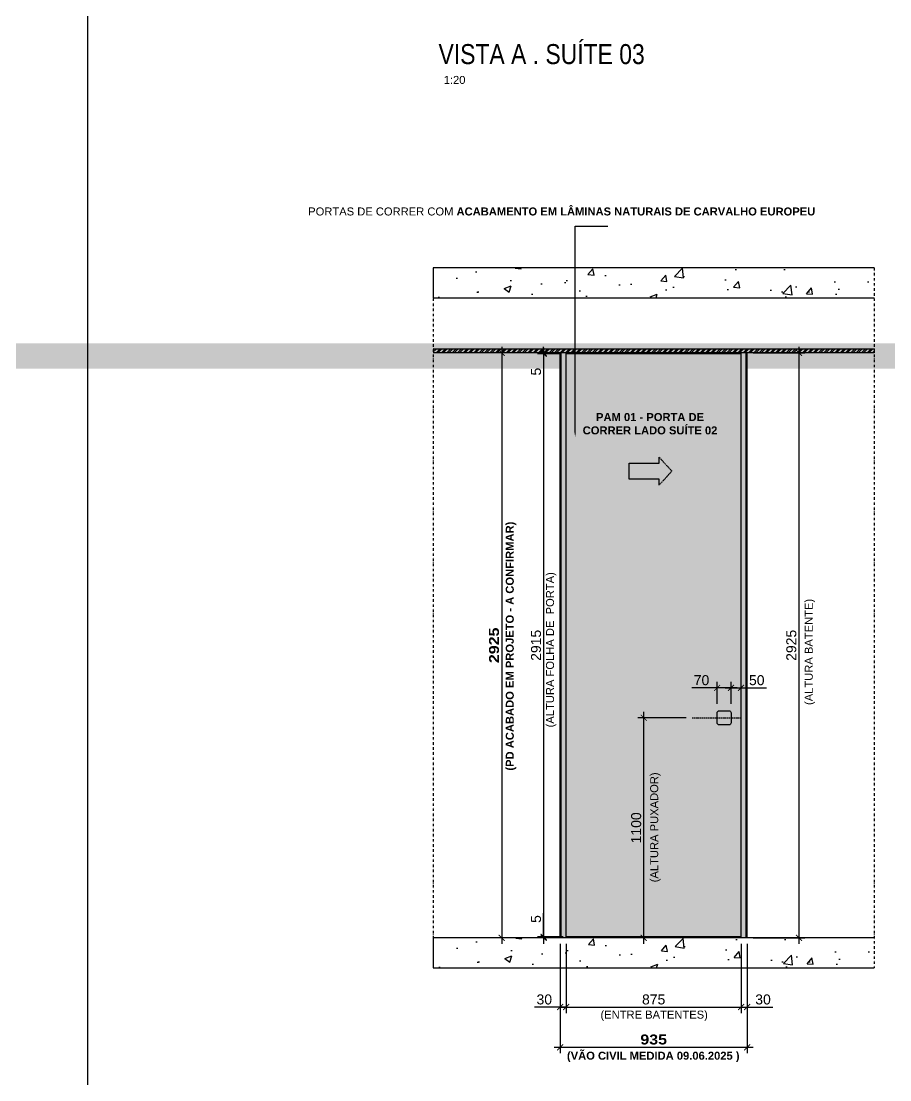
# Model space of a CAD drawing. Header units: millimetres. Extents: x -63251 to 507826, y 5339 to 217512.
# Drawn here: x 141459 to 145803, y 79472 to 84765 of the extents above; entities that cross this region are included whole.
import ezdxf
from ezdxf import colors
from ezdxf.entities.mleader import LeaderData, LeaderLine
from ezdxf.math import Vec2, Vec3

# ---------------------------------------------------------------- set-up
doc = ezdxf.new("R2010")
doc.units = ezdxf.units.MM
doc.header["$PDMODE"] = 3
doc.linetypes.add('TRAÇO 1-1', pattern=[9.525, 6.35, -3.175])
doc.linetypes.add('TRAÇO E PONTO 1-1', pattern=[25.4, 12.7, -6.35, 0, -6.35])
for name, color, linetype in [('COTAS', 9, 'Continuous'), ('GESSO', 1, 'Continuous'), ('HACHURA', 21, 'Continuous'), ('MARCENARIA . M', 4, 'Continuous'), ('PAREDE', 94, 'Continuous'), ('PROJEÇÃO', 8, 'Continuous'), ('TEXTO', 105, 'Continuous'), ('TEXTO TRAÇO PONTO', 105, 'TRAÇO E PONTO 1-1')]:
    doc.layers.add(name, color=color, linetype=linetype)
doc.styles.add('1-1', font='arial.ttf', dxfattribs={"height": 0.2})
doc.styles.add('MEDIDA OFICIAL', font='ariblk.ttf')
doc.styles.add('PADRÃO', font='arial.ttf')
doc.styles.add('PADRÃO NEGRITO', font='arialbd.ttf')
doc.styles.add('TITULO', font='swissck.ttf')
doc.dimstyles.new('1-20', dxfattribs={"dimscale": 20, "dimtxt": 2.5, "dimasz": 1.5, "dimexe": 1.5, "dimexo": 1.5, "dimtad": 1, "dimtxsty": 'PADRÃO', "dimblk": 'ARCHTICK', "dimcen": 2.5, "dimdle": 1.5, "dimclrd": 9, "dimclre": 9, "dimclrt": 6, "dimadec": 0, "dimazin": 0, "dimtfac": 1, "dimtmove": 0, "dimatfit": 3, "dimfxl": 1.25, "dimlwd": -1, "dimlwe": -1, "dimarcsym": 0})
doc.dimstyles.new('Med. Ofic.1-20', dxfattribs={"dimscale": 20, "dimtxt": 2.5, "dimasz": 1.5, "dimexe": 1.5, "dimexo": 1.5, "dimtad": 1, "dimtxsty": 'MEDIDA OFICIAL', "dimblk": 'ARCHTICK', "dimcen": 2.5, "dimdle": 1.5, "dimclrd": 9, "dimclre": 9, "dimclrt": 10, "dimadec": 0, "dimazin": 0, "dimtfac": 1, "dimtmove": 0, "dimatfit": 3, "dimfxl": 1.25, "dimlwd": -1, "dimlwe": -1, "dimarcsym": 0})

# ---------------------------------------------------------------- blocks, each defined once
blk = doc.blocks.new('_ArchTick')
at = {"color": 0, "linetype": 'ByBlock', "const_width": 0.15}
blk.add_lwpolyline([(-0.5, -0.5), (0.5, 0.5)], dxfattribs=at)
blk = doc.blocks.new('*D442')
at = {"layer": 'Defpoints', "color": 0, "transparency": 16777216}
for p in [(144071.9, 80186.7), (144199.7, 80186.7), (144199.7, 80181.7)]:
    blk.add_point(p, dxfattribs=at)
at = {"layer": 'MARCENARIA . M', "color": 9, "transparency": 16777216}
for p, q in [((144071.9, 80186.7), (144071.9, 80304.8)), ((144169.7, 80186.7), (144041.9, 80186.7)), ((144169.7, 80181.7), (144041.9, 80181.7)), ((144071.9, 80181.7), (144071.9, 80186.7)), ((144071.9, 80181.7), (144071.9, 80151.7))]:
    blk.add_line(p, q, dxfattribs=at)
at = {"layer": 'MARCENARIA . M', "color": 9, "transparency": 16777216, "xscale": 30, "yscale": 30, "zscale": 30}
for p, rotation in [((144071.9, 80186.7), 270), ((144071.9, 80181.7), 90)]:
    blk.add_blockref('_ArchTick', p, dxfattribs=dict(at, rotation=rotation))
at = {"layer": 'MARCENARIA . M', "color": 6, "transparency": 16777216, "insert": (144034, 80275.8), "char_height": 50, "attachment_point": 5, "rotation": 90, "style": 'PADRÃO'}
blk.add_mtext('5', dxfattribs=at)
blk = doc.blocks.new('*D443')
at = {"layer": 'Defpoints', "color": 0, "transparency": 16777216}
for p in [(145089.7, 83106.7), (145089.7, 80181.7), (145348.8, 80181.7)]:
    blk.add_point(p, dxfattribs=at)
at = {"layer": 'MARCENARIA . M', "color": 9, "transparency": 16777216}
for p, q in [((145119.7, 83106.7), (145378.8, 83106.7)), ((145348.8, 83136.7), (145348.8, 80151.7)), ((145119.7, 80181.7), (145378.8, 80181.7))]:
    blk.add_line(p, q, dxfattribs=at)
at = {"layer": 'MARCENARIA . M', "color": 9, "transparency": 16777216, "xscale": 30, "yscale": 30, "zscale": 30}
for p, rotation in [((145348.8, 83106.7), 90), ((145348.8, 80181.7), 270)]:
    blk.add_blockref('_ArchTick', p, dxfattribs=dict(at, rotation=rotation))
at = {"layer": 'MARCENARIA . M', "color": 6, "transparency": 16777216, "insert": (145310.8, 81644.2), "char_height": 50, "attachment_point": 5, "rotation": 90, "style": 'PADRÃO'}
blk.add_mtext('2925', dxfattribs=at)
blk = doc.blocks.new('*D444')
at = {"layer": 'Defpoints', "color": 0, "transparency": 16777216}
for p in [(144184.7, 80181.7), (145059.7, 80181.7), (145059.7, 79835.4)]:
    blk.add_point(p, dxfattribs=at)
at = {"layer": 'MARCENARIA . M', "color": 9, "transparency": 16777216}
for p, q in [((144184.7, 80151.7), (144184.7, 79805.4)), ((145059.7, 80151.7), (145059.7, 79805.4)), ((144154.7, 79835.4), (145089.7, 79835.4))]:
    blk.add_line(p, q, dxfattribs=at)
at = {"layer": 'MARCENARIA . M', "color": 9, "transparency": 16777216, "xscale": 30, "yscale": 30, "zscale": 30, "rotation": 180}
blk.add_blockref('_ArchTick', (144184.7, 79835.4), dxfattribs=at)
at = {"layer": 'MARCENARIA . M', "color": 9, "transparency": 16777216, "xscale": 30, "yscale": 30, "zscale": 30}
blk.add_blockref('_ArchTick', (145059.7, 79835.4), dxfattribs=at)
at = {"layer": 'MARCENARIA . M', "color": 6, "transparency": 16777216, "insert": (144622.2, 79873.4), "char_height": 50, "attachment_point": 5, "style": 'PADRÃO'}
blk.add_mtext('875', dxfattribs=at)
blk = doc.blocks.new('*D445')
at = {"layer": 'Defpoints', "color": 0, "transparency": 16777216}
for p in [(145059.7, 80181.7), (145089.7, 80181.7), (145089.7, 79835.4)]:
    blk.add_point(p, dxfattribs=at)
at = {"layer": 'MARCENARIA . M', "color": 9, "transparency": 16777216}
for p, q in [((145059.7, 80151.7), (145059.7, 79805.4)), ((145089.7, 80151.7), (145089.7, 79805.4)), ((145029.7, 79835.4), (145089.7, 79835.4)), ((145089.7, 79835.4), (145217.4, 79835.4))]:
    blk.add_line(p, q, dxfattribs=at)
at = {"layer": 'MARCENARIA . M', "color": 9, "transparency": 16777216, "xscale": 30, "yscale": 30, "zscale": 30, "rotation": 180}
blk.add_blockref('_ArchTick', (145059.7, 79835.4), dxfattribs=at)
at = {"layer": 'MARCENARIA . M', "color": 9, "transparency": 16777216, "xscale": 30, "yscale": 30, "zscale": 30}
blk.add_blockref('_ArchTick', (145089.7, 79835.4), dxfattribs=at)
at = {"layer": 'MARCENARIA . M', "color": 6, "transparency": 16777216, "insert": (145169.2, 79873.4), "char_height": 50, "attachment_point": 5, "style": 'PADRÃO'}
blk.add_mtext('30', dxfattribs=at)
blk = doc.blocks.new('*D446')
at = {"layer": 'Defpoints', "color": 0, "transparency": 16777216}
for p in [(144154.7, 80181.7), (144184.7, 80181.7), (144184.7, 79835.4)]:
    blk.add_point(p, dxfattribs=at)
at = {"layer": 'MARCENARIA . M', "color": 9, "transparency": 16777216}
for p, q in [((144154.7, 80151.7), (144154.7, 79805.4)), ((144184.7, 80151.7), (144184.7, 79805.4)), ((144154.7, 79835.4), (144027, 79835.4)), ((144184.7, 79835.4), (144124.7, 79835.4))]:
    blk.add_line(p, q, dxfattribs=at)
at = {"layer": 'MARCENARIA . M', "color": 9, "transparency": 16777216, "xscale": 30, "yscale": 30, "zscale": 30, "rotation": 180}
blk.add_blockref('_ArchTick', (144154.7, 79835.4), dxfattribs=at)
at = {"layer": 'MARCENARIA . M', "color": 9, "transparency": 16777216, "xscale": 30, "yscale": 30, "zscale": 30}
blk.add_blockref('_ArchTick', (144184.7, 79835.4), dxfattribs=at)
at = {"layer": 'MARCENARIA . M', "color": 6, "transparency": 16777216, "insert": (144075.2, 79873.4), "char_height": 50, "attachment_point": 5, "style": 'PADRÃO'}
blk.add_mtext('30', dxfattribs=at)
blk = doc.blocks.new('*D447')
at = {"layer": 'COTAS', "color": 9, "ltscale": 0.4, "transparency": 16777216}
for p, q in [((144154.7, 80151.7), (144154.7, 79604.7)), ((145089.7, 80151.7), (145089.7, 79604.7))]:
    blk.add_line(p, q, dxfattribs=at)
at = {"layer": 'COTAS', "color": 9, "linetype": 'Continuous', "ltscale": 0.4, "transparency": 16777216}
blk.add_line((144124.7, 79634.7), (145119.7, 79634.7), dxfattribs=at)
at = {"layer": 'Defpoints', "color": 0, "ltscale": 0.4, "transparency": 16777216}
for p in [(144154.7, 80181.7), (145089.7, 80181.7), (145089.7, 79634.7)]:
    blk.add_point(p, dxfattribs=at)
at = {"layer": 'COTAS', "color": 9, "ltscale": 0.4, "transparency": 16777216, "xscale": 30, "yscale": 30, "zscale": 30, "rotation": 180}
blk.add_blockref('_ArchTick', (144154.7, 79634.7), dxfattribs=at)
at = {"layer": 'COTAS', "color": 9, "ltscale": 0.4, "transparency": 16777216, "xscale": 30, "yscale": 30, "zscale": 30}
blk.add_blockref('_ArchTick', (145089.7, 79634.7), dxfattribs=at)
at = {"layer": 'COTAS', "color": 10, "ltscale": 0.4, "transparency": 16777216, "insert": (144622.2, 79673.1), "char_height": 50, "attachment_point": 5, "style": 'MEDIDA OFICIAL'}
blk.add_mtext('935', dxfattribs=at)
blk = doc.blocks.new('*D448')
at = {"layer": 'Defpoints', "color": 0, "transparency": 16777216}
for p in [(144071.9, 83101.7), (144184.7, 83106.7), (144184.7, 83101.7)]:
    blk.add_point(p, dxfattribs=at)
at = {"layer": 'MARCENARIA . M', "color": 9, "transparency": 16777216}
for p, q in [((144154.7, 83106.7), (144041.9, 83106.7)), ((144154.7, 83101.7), (144041.9, 83101.7)), ((144071.9, 83106.7), (144071.9, 83136.7)), ((144071.9, 83106.7), (144071.9, 83101.7)), ((144071.9, 83101.7), (144071.9, 82983.5))]:
    blk.add_line(p, q, dxfattribs=at)
at = {"layer": 'MARCENARIA . M', "color": 9, "transparency": 16777216, "xscale": 30, "yscale": 30, "zscale": 30}
for p, rotation in [((144071.9, 83106.7), 270), ((144071.9, 83101.7), 90)]:
    blk.add_blockref('_ArchTick', p, dxfattribs=dict(at, rotation=rotation))
at = {"layer": 'MARCENARIA . M', "color": 6, "transparency": 16777216, "insert": (144034, 83012.6), "char_height": 50, "attachment_point": 5, "rotation": 90, "style": 'PADRÃO'}
blk.add_mtext('5', dxfattribs=at)
blk = doc.blocks.new('*D449')
at = {"layer": 'Defpoints', "color": 0, "transparency": 16777216}
for p in [(144184.7, 83101.7), (144071.9, 80186.7), (144199.7, 80186.7)]:
    blk.add_point(p, dxfattribs=at)
at = {"layer": 'MARCENARIA . M', "color": 9, "transparency": 16777216}
for p, q in [((144154.7, 83101.7), (144041.9, 83101.7)), ((144071.9, 83131.7), (144071.9, 80156.7)), ((144169.7, 80186.7), (144041.9, 80186.7))]:
    blk.add_line(p, q, dxfattribs=at)
at = {"layer": 'MARCENARIA . M', "color": 9, "transparency": 16777216, "xscale": 30, "yscale": 30, "zscale": 30}
for p, rotation in [((144071.9, 83101.7), 90), ((144071.9, 80186.7), 270)]:
    blk.add_blockref('_ArchTick', p, dxfattribs=dict(at, rotation=rotation))
at = {"layer": 'MARCENARIA . M', "color": 6, "transparency": 16777216, "insert": (144033.9, 81644.2), "char_height": 50, "attachment_point": 5, "rotation": 90, "style": 'PADRÃO'}
blk.add_mtext('2915', dxfattribs=at)
blk = doc.blocks.new('*D450')
at = {"layer": 'COTAS', "color": 9, "ltscale": 0.4, "transparency": 16777216}
for p, q in [((144129.7, 83106.7), (143832.4, 83106.7)), ((144129.7, 80181.7), (143832.4, 80181.7))]:
    blk.add_line(p, q, dxfattribs=at)
at = {"layer": 'COTAS', "color": 9, "linetype": 'Continuous', "ltscale": 0.4, "transparency": 16777216}
blk.add_line((143862.4, 83136.7), (143862.4, 80151.7), dxfattribs=at)
at = {"layer": 'Defpoints', "color": 0, "ltscale": 0.4, "transparency": 16777216}
for p in [(144159.7, 83106.7), (143862.4, 80181.7), (144159.7, 80181.7)]:
    blk.add_point(p, dxfattribs=at)
at = {"layer": 'COTAS', "color": 9, "ltscale": 0.4, "transparency": 16777216, "xscale": 30, "yscale": 30, "zscale": 30}
for p, rotation in [((143862.4, 83106.7), 90), ((143862.4, 80181.7), 270)]:
    blk.add_blockref('_ArchTick', p, dxfattribs=dict(at, rotation=rotation))
at = {"layer": 'COTAS', "color": 10, "ltscale": 0.4, "transparency": 16777216, "insert": (143824, 81644.2), "char_height": 50, "attachment_point": 5, "rotation": 90, "style": 'MEDIDA OFICIAL'}
blk.add_mtext('2925', dxfattribs=at)
blk = doc.blocks.new('*D510')
at = {"layer": 'Defpoints', "color": 0, "transparency": 16777216}
for p in [(144572.9, 81281.7), (144815.3, 81281.7), (144717.7, 80181.7)]:
    blk.add_point(p, dxfattribs=at)
at = {"layer": 'PAREDE', "color": 9, "transparency": 16777216}
for p, q in [((144572.9, 80151.7), (144572.9, 81311.7)), ((144785.3, 81281.7), (144542.9, 81281.7)), ((144687.7, 80181.7), (144542.9, 80181.7))]:
    blk.add_line(p, q, dxfattribs=at)
at = {"layer": 'PAREDE', "color": 9, "transparency": 16777216, "xscale": 30, "yscale": 30, "zscale": 30}
for p, rotation in [((144572.9, 81281.7), 90), ((144572.9, 80181.7), 270)]:
    blk.add_blockref('_ArchTick', p, dxfattribs=dict(at, rotation=rotation))
at = {"layer": 'PAREDE', "color": 6, "transparency": 16777216, "insert": (144534.9, 80731.7), "char_height": 50, "attachment_point": 5, "rotation": 90, "style": 'PADRÃO'}
blk.add_mtext('1100', dxfattribs=at)
blk = doc.blocks.new('*D511')
at = {"layer": 'Defpoints', "color": 0, "transparency": 16777216}
for p in [(144939.7, 81431.7), (144939.7, 81321.7), (145009.7, 81321.7)]:
    blk.add_point(p, dxfattribs=at)
at = {"layer": 'PAREDE', "color": 9, "transparency": 16777216}
for p, q in [((144939.7, 81351.7), (144939.7, 81461.7)), ((145009.7, 81351.7), (145009.7, 81461.7)), ((144939.7, 81431.7), (144813.6, 81431.7)), ((145039.7, 81431.7), (144939.7, 81431.7))]:
    blk.add_line(p, q, dxfattribs=at)
at = {"layer": 'PAREDE', "color": 9, "transparency": 16777216, "xscale": 30, "yscale": 30, "zscale": 30, "rotation": 180}
blk.add_blockref('_ArchTick', (144939.7, 81431.7), dxfattribs=at)
at = {"layer": 'PAREDE', "color": 9, "transparency": 16777216, "xscale": 30, "yscale": 30, "zscale": 30}
blk.add_blockref('_ArchTick', (145009.7, 81431.7), dxfattribs=at)
at = {"layer": 'PAREDE', "color": 6, "transparency": 16777216, "insert": (144861.7, 81469.7), "char_height": 50, "attachment_point": 5, "style": 'PADRÃO'}
blk.add_mtext('70', dxfattribs=at)
blk = doc.blocks.new('*D512')
at = {"layer": 'Defpoints', "color": 0, "transparency": 16777216}
for p in [(145059.7, 81431.7), (145009.7, 81321.7), (145059.7, 81281.7)]:
    blk.add_point(p, dxfattribs=at)
at = {"layer": 'PAREDE', "color": 9, "transparency": 16777216}
for p, q in [((145009.7, 81351.7), (145009.7, 81461.7)), ((145059.7, 81311.7), (145059.7, 81461.7)), ((144979.7, 81431.7), (145059.7, 81431.7)), ((145059.7, 81431.7), (145186.1, 81431.7))]:
    blk.add_line(p, q, dxfattribs=at)
at = {"layer": 'PAREDE', "color": 9, "transparency": 16777216, "xscale": 30, "yscale": 30, "zscale": 30, "rotation": 180}
blk.add_blockref('_ArchTick', (145009.7, 81431.7), dxfattribs=at)
at = {"layer": 'PAREDE', "color": 9, "transparency": 16777216, "xscale": 30, "yscale": 30, "zscale": 30}
blk.add_blockref('_ArchTick', (145059.7, 81431.7), dxfattribs=at)
at = {"layer": 'PAREDE', "color": 6, "transparency": 16777216, "insert": (145137.9, 81469.7), "char_height": 50, "attachment_point": 5, "style": 'PADRÃO'}
blk.add_mtext('50', dxfattribs=at)

msp = doc.modelspace()

# ---------------------------------------------------------------- hatches: boundary and pattern name
at = {"layer": 'HACHURA'}
h = msp.add_hatch(dxfattribs=at)
h.set_pattern_fill('AR-CONC', color=21, scale=2)
h.set_pattern_definition([(50, (106890.04, 60829.57), (364.3693, -31.8782), [38.1, -419.1]), (355, (106890.04, 60829.57), (-70.4868, 382.1137), [30.48, -335.2812]), (100.4514, (106920.4, 60826.9), (293.8825, 350.2355), [32.38, -356.1805]), (46.1842, (106890.04, 60931.17), (542.158, -84.0847), [57.15, -628.65]), (96.6356, (106935.2, 60924.16), (474.808, 494.852), [48.57, -534.271]), (351.1842, (106890.04, 60931.17), (474.808, 494.852), [45.72, -502.9195]), (21, (106940.84, 60905.77), (303.2288, -204.5304), [38.1, -419.1]), (326, (106940.84, 60905.77), (123.604, 368.376), [30.48, -335.28]), (71.45144, (106966.1, 60888.73), (426.8328, 163.8455), [32.38, -356.18]), (37.5, (106890.04, 60829.57), (6.1772, 169.11008), [0, -331.216, 0, -340.36, 0, -336.55]), (7.5, (106890.04, 60829.57), (133.6393, 200.36115), [0, -194.056, 0, -323.596, 0, -128.27]), (327.5, (106776.76, 60829.57), (271.1812, -11.4575), [0, -127, 0, -396.24, 0, -525.78]), (317.5, (106725.96, 60829.57), (296.2584, 50.853), [0, -165.1, 0, -263.144, 0, -373.38])])
h.paths.add_polyline_path([(145724.685, 83381.698), (145724.685, 83531.698), (143524.685, 83531.698), (143524.685, 83381.698)])
h = msp.add_hatch(dxfattribs=at)
h.set_pattern_fill('AR-CONC', color=21, scale=2)
h.set_pattern_definition([(50, (106893.04, 57479.57), (364.3693, -31.8782), [38.1, -419.1]), (355, (106893.04, 57479.57), (-70.4868, 382.1137), [30.48, -335.2812]), (100.4514, (106923.4, 57476.9), (293.8825, 350.2355), [32.38, -356.1805]), (46.1842, (106893.04, 57581.17), (542.158, -84.0847), [57.15, -628.65]), (96.6356, (106938.2, 57574.16), (474.808, 494.852), [48.57, -534.271]), (351.1842, (106893.04, 57581.17), (474.808, 494.852), [45.72, -502.9195]), (21, (106943.84, 57555.77), (303.2288, -204.5304), [38.1, -419.1]), (326, (106943.84, 57555.77), (123.604, 368.376), [30.48, -335.28]), (71.4514, (106969.1, 57538.73), (426.8328, 163.8455), [32.38, -356.18]), (37.5, (106893.04, 57479.57), (6.1772, 169.11008), [0, -331.216, 0, -340.36, 0, -336.55]), (7.5, (106893.04, 57479.57), (133.6393, 200.36115), [0, -194.056, 0, -323.596, 0, -128.27]), (327.5, (106779.76, 57479.57), (271.1812, -11.4575), [0, -127, 0, -396.24, 0, -525.78]), (317.5, (106728.96, 57479.57), (296.2584, 50.853), [0, -165.1, 0, -263.144, 0, -373.38])])
h.paths.add_polyline_path([(145724.685, 80031.698), (145724.685, 80181.698), (143527.685, 80181.698), (143527.685, 80031.698)])

# ---------------------------------------------------------------- linework, layer by layer
at = {"layer": 'MARCENARIA . M'}
msp.add_line((145059.685, 80186.698), (144184.685, 80186.698), dxfattribs=at)
msp.add_lwpolyline([(144999.685, 81246.698), (144949.685, 81246.698, -0.41421356), (144939.685, 81256.698), (144939.685, 81306.698, -0.41421356), (144949.685, 81316.698), (144999.685, 81316.698, -0.41421356), (145009.685, 81306.698), (145009.685, 81256.698, -0.41421356)], format="xyb", close=True, dxfattribs=at)
at = {"layer": 'PAREDE', "color": 10, "linetype": 'TRAÇO 1-1'}
msp.add_line((144815.303, 81281.698), (145059.685, 81281.698), dxfattribs=at)
at = {"layer": 'PAREDE'}
for points in [[(145724.685, 83531.698), (143519.685, 83531.698), (143519.685, 83381.698), (145724.685, 83381.698)], [(145724.685, 80181.698), (143519.685, 80181.698), (143519.685, 80031.698), (145724.685, 80031.698)]]:
    msp.add_lwpolyline(points, dxfattribs=at)

# ---------------------------------------------------------------- texts
at = {"layer": 'COTAS', "color": 6, "char_height": 40, "rotation": 90, "style": 'PADRÃO'}
for s, insert, width, attachment_point in [('(ALTURA BATENTE)', (145377.86, 81611.3), 917.04234, 2), ('(ALTURA PUXADOR)', (144656.904, 80734.198), 1350, 8)]:
    msp.add_mtext(s, dxfattribs=dict(at, insert=insert, width=width, attachment_point=attachment_point))
at = {"layer": 'COTAS', "color": 6, "insert": (144624.685, 79817.814), "char_height": 40, "width": 1298, "attachment_point": 2, "style": 'PADRÃO'}
msp.add_mtext('(ENTRE BATENTES)', dxfattribs=at)
at = {"layer": 'COTAS', "color": 10, "insert": (144620.173, 79612.42), "char_height": 40, "width": 1350, "attachment_point": 2, "style": 'PADRÃO NEGRITO'}
msp.add_mtext('(VÃO CIVIL MEDIDA 09.06.2025 )', dxfattribs=at)
at = {"layer": 'TEXTO', "color": 1, "insert": (143546.2, 84548.759), "char_height": 100, "width": 1434.3594, "attachment_point": 7, "style": 'TITULO'}
msp.add_mtext('VISTA A . SUÍTE 03  ', dxfattribs=at)
at = {"layer": 'TEXTO', "insert": (143572.121, 84491), "char_height": 40, "width": 480, "attachment_point": 1, "style": 'PADRÃO'}
msp.add_mtext('1:20', dxfattribs=at)

# ---------------------------------------------------------------- dimensions: what is measured, and where the dimension line sits
at = {"layer": 'COTAS', "color": 7, "ltscale": 0.4, "true_color": 0xededed}
dim = msp.add_linear_dim(base=(145089.685, 79634.734), p1=(144154.685, 80181.698), p2=(145089.685, 80181.698), dimstyle='Med. Ofic.1-20', dxfattribs=at)
dim.commit()
dim.dimension.update_dxf_attribs({"geometry": '*D447', "text_midpoint": (144622.185, 79673.087)})
at = {"layer": 'MARCENARIA . M', "color": 2}
dim = msp.add_linear_dim(base=(144071.89, 80186.698), p1=(144199.685, 80181.698), p2=(144199.685, 80186.698), angle=90, dimstyle='1-20', dxfattribs=at)
dim.commit()
dim.dimension.update_dxf_attribs({"geometry": '*D442', "text_midpoint": (144071.89, 80275.774), "dimtype": 160})
for base, p1, p2, picture, middle in [((144184.685, 79835.403), (144154.685, 80181.698), (144184.685, 80181.698), '*D446', (144075.179, 79835.403)), ((145089.685, 79835.403), (145059.685, 80181.698), (145089.685, 80181.698), '*D445', (145169.19, 79835.403))]:
    dim = msp.add_linear_dim(base=base, p1=p1, p2=p2, dimstyle='1-20', dxfattribs=at)
    dim.commit()
    dim.dimension.update_dxf_attribs({"geometry": picture, "text_midpoint": middle, "dimtype": 160})
dim = msp.add_linear_dim(base=(145059.685, 79835.403), p1=(144184.685, 80181.698), p2=(145059.685, 80181.698), dimstyle='1-20', dxfattribs=at)
dim.commit()
dim.dimension.update_dxf_attribs({"geometry": '*D444', "text_midpoint": (144622.185, 79873.431)})
at = {"layer": 'PAREDE', "color": 2}
for base, p2, picture, middle in [((144939.685, 81431.698), (144939.685, 81321.698), '*D511', (144861.663, 81469.727)), ((145059.685, 81431.698), (145059.685, 81281.698), '*D512', (145137.911, 81469.727))]:
    dim = msp.add_linear_dim(base=base, p1=(145009.685, 81321.698), p2=p2, dimstyle='1-20', dxfattribs=at)
    dim.commit()
    dim.dimension.update_dxf_attribs({"geometry": picture, "text_midpoint": middle})
at = {"layer": 'PAREDE', "color": 6}
dim = msp.add_linear_dim(base=(144572.899, 81281.698), p1=(144717.72, 80181.698), p2=(144815.303, 81281.698), angle=90, dimstyle='1-20', dxfattribs=at)
dim.commit()
dim.dimension.update_dxf_attribs({"geometry": '*D510', "text_midpoint": (144534.871, 80731.698)})

# ---------------------------------------------------------------- leaders
at = {"layer": 'COTAS'}
ml = msp.add_multileader_mtext('Standard', dxfattribs=at)
ml.set_content('\\pxqr,t3;{\\C10;ATENÇÃO PARKET!\\P}ENTREGAR SEPTO COM REFORÇO PARA FIXAÇÃO DE BATENTE', color=105, style='1-1')
ml.set_leader_properties(color=256, linetype='ByLayer', lineweight=-1)
ml.build(insert=Vec2(0, 0))
ml.multileader.update_dxf_attribs({"text_left_attachment_type": 2, "text_right_attachment_type": 2, "dogleg_length": 1.35, "arrow_head_size": 20, "scale": 200})
ctx = ml.context
ctx.base_point, ctx.scale, ctx.char_height, ctx.arrow_head_size, ctx.landing_gap_size, ctx.plane_origin = Vec3(150999.374, 83740.453), 200, 40, 20, 40, Vec3(150670.391, 83404.38)
ctx.left_attachment, ctx.right_attachment, ctx.text_align_type = 2, 2, 2
notes = []
notes.append((ctx, [(0, (1, 1, 0), (150729.308, 83740.453), (1, 0), 270.066, [(0, [(150729.308, 83424.698)], 0, [])])]))
ctx.mtext.insert, ctx.mtext.width, ctx.mtext.alignment, ctx.mtext.flow_direction = Vec3(151833.044, 83869.566), 862.95431, 3, 5
ml = msp.add_multileader_mtext('Standard', dxfattribs=at)
ml.set_content('{\\fArial|b1|i0|c0|p34;\\C10;ATENÇÃO PARKET!\\P}PORTA RIPADA EM {\\fArial|b1|i0|c0|p34;CABREUVA BRANCA PREMIUM 18*5+5*900 À 2200mm}', color=105, style='1-1')
ml.set_leader_properties(color=256, linetype='ByLayer', lineweight=-1)
ml.build(insert=Vec2(0, 0))
ml.multileader.update_dxf_attribs({"text_left_attachment_type": 2, "text_right_attachment_type": 2, "dogleg_length": 0.36, "arrow_head_size": 15, "scale": 200})
ctx = ml.context
ctx.base_point, ctx.scale, ctx.char_height, ctx.arrow_head_size, ctx.landing_gap_size, ctx.plane_origin = Vec3(158855.411, 83013.21, 0), 200, 40, 15, 10, Vec3(159560.983, 82630.38, 0)
ctx.left_attachment, ctx.right_attachment, ctx.text_align_type = 2, 2, 2
notes.append((ctx, [(0, (1, 1, 0), (159862.782, 83013.21, 0), (-1, 0), 144.288, [(0, [(159862.782, 81992.495, 0)], 0, [])])]))
ctx.mtext.insert, ctx.mtext.rotation, ctx.mtext.width, ctx.mtext.alignment, ctx.mtext.flow_direction = Vec3(159708.494, 83144.056, 0), 6.28318531, 858.66662, 3, 5
ctx.mtext.has_bg_fill, ctx.mtext.bg_color, ctx.mtext.bg_scale_factor, ctx.mtext.bg_transparency, ctx.mtext.use_window_bg_color = 1, -1023410095, 1.25, 0, 0
for ctx, leaders in notes:
    for number, flags, end, landing, length, lines in leaders:
        leader = LeaderData()
        leader.index, (leader.has_last_leader_line, leader.has_dogleg_vector, leader.attachment_direction) = number, flags
        leader.last_leader_point, leader.dogleg_vector, leader.dogleg_length = Vec3(end), Vec3(landing), length
        for number, points, colour, breaks in lines:
            line = LeaderLine()
            line.index, line.vertices, line.color, line.breaks = number, Vec3.list(points), colors.encode_raw_color(colour), breaks
            leader.lines.append(line)
        ctx.leaders.append(leader)

# ---------------------------------------------------------------- next in the draw order: hatches: boundary and pattern name
at = {"layer": 'HACHURA'}
h = msp.add_hatch(dxfattribs=at)
h.set_pattern_fill('ANSI32', color=8, scale=2)
h.set_pattern_definition([(45, (-133103.861, 16929.977), (-13.4703842, 13.4703842), []), (45, (-133094.881, 16929.977), (-13.4703842, 13.4703842), [])])
h.paths.add_polyline_path([(143524.685, 83126.698), (143524.685, 83106.698), (145724.685, 83106.698), (145724.685, 83126.698)])
at = {"layer": 'HACHURA', "true_color": 0xba9673}
h = msp.add_hatch(color=33, dxfattribs=at)
h.dxf.hatch_style = 1
h.paths.add_polyline_path([(145059.685, 83101.698), (144184.685, 83101.698), (144184.685, 80186.698), (145059.685, 80186.698)])
h.paths.add_polyline_path([(145089.685, 83106.698), (145059.685, 83106.698), (145059.685, 80181.698), (145089.685, 80181.698)])
h.paths.add_polyline_path([(144184.685, 83106.698), (144154.685, 83106.698), (144154.685, 80181.698), (144184.685, 80181.698)])

# ---------------------------------------------------------------- next in the draw order: linework, layer by layer
at = {"layer": 'GESSO', "color": 1}
msp.add_lwpolyline([(143519.685, 83126.698), (145724.685, 83126.698), (145724.685, 83106.698), (143519.685, 83106.698)], dxfattribs=at)
at = {"layer": 'MARCENARIA . M'}
for p, q in [((144159.685, 80181.698), (144159.685, 83106.698)), ((144184.685, 80181.698), (144184.685, 83106.698)), ((145059.685, 83101.698), (144184.685, 83101.698)), ((145059.685, 80181.698), (145059.685, 83106.698)), ((145084.685, 80181.698), (145084.685, 83106.698))]:
    msp.add_line(p, q, dxfattribs=at)
at = {"layer": 'MARCENARIA . M', "color": 3}
msp.add_lwpolyline([(155621.33, 96213.297), (155621.33, 77975.185), (141791.989, 77975.185), (141791.989, 96213.297)], close=True, dxfattribs=at)
at = {"layer": 'PAREDE'}
for p, q in [((144154.685, 80181.698), (144154.685, 83106.698)), ((145089.685, 80181.698), (145089.685, 83106.698))]:
    msp.add_line(p, q, dxfattribs=at)
at = {"layer": 'PROJEÇÃO', "color": 1, "linetype": 'TRAÇO 1-1', "ltscale": 0.5}
msp.add_lwpolyline([(144649.23, 82445.027), (144649.23, 82475.027), (144499.143, 82475.027), (144499.143, 82555.027), (144649.23, 82555.027), (144649.23, 82585.027), (144713.23, 82515.027)], close=True, dxfattribs=at)
at = {"layer": 'TEXTO TRAÇO PONTO'}
for p, q in [((143519.685, 83531.698), (143519.685, 80031.698)), ((145724.685, 83531.698), (145724.685, 80031.698))]:
    msp.add_line(p, q, dxfattribs=at)

# ---------------------------------------------------------------- next in the draw order: texts
at = {"layer": 'COTAS', "color": 10, "insert": (143934.59, 81640.184), "char_height": 40, "width": 1350, "attachment_point": 8, "rotation": 90, "style": 'PADRÃO NEGRITO'}
msp.add_mtext('(PD ACABADO EM PROJETO - A CONFIRMAR)', dxfattribs=at)
at = {"layer": 'COTAS', "color": 6, "insert": (144135.838, 81621.883), "char_height": 40, "width": 1350, "attachment_point": 8, "rotation": 90, "style": 'PADRÃO'}
msp.add_mtext('(ALTURA FOLHA DE  PORTA)', dxfattribs=at)
at = {"layer": 'TEXTO', "insert": (144604.072, 82805.491), "char_height": 40, "width": 765.07887, "attachment_point": 2, "style": 'PADRÃO'}
msp.add_mtext('{\\fArial|b1|i0|c0|p34;PAM 01 - PORTA DE CORRER LADO SUÍTE 02}', dxfattribs=at)

# ---------------------------------------------------------------- next in the draw order: dimensions: what is measured, and where the dimension line sits
at = {"layer": 'COTAS', "color": 7, "ltscale": 0.4, "true_color": 0xededed}
dim = msp.add_linear_dim(base=(143862.371, 80181.698), p1=(144159.685, 83106.698), p2=(144159.685, 80181.698), angle=90, dimstyle='Med. Ofic.1-20', dxfattribs=at)
dim.commit()
dim.dimension.update_dxf_attribs({"geometry": '*D450', "text_midpoint": (143824.019, 81644.198)})
at = {"layer": 'MARCENARIA . M', "color": 2}
for base, p1, p2, picture, middle in [((144071.89, 80186.698), (144184.685, 83101.698), (144199.685, 80186.698), '*D449', (144033.862, 81644.198)), ((145348.802, 80181.698), (145089.685, 83106.698), (145089.685, 80181.698), '*D443', (145310.773, 81644.198))]:
    dim = msp.add_linear_dim(base=base, p1=p1, p2=p2, angle=90, dimstyle='1-20', dxfattribs=at)
    dim.commit()
    dim.dimension.update_dxf_attribs({"geometry": picture, "text_midpoint": middle})
dim = msp.add_linear_dim(base=(144071.89, 83101.698), p1=(144184.685, 83106.698), p2=(144184.685, 83101.698), angle=90, dimstyle='1-20', dxfattribs=at)
dim.commit()
dim.dimension.update_dxf_attribs({"geometry": '*D448', "text_midpoint": (144071.89, 83012.623), "dimtype": 160})

# ---------------------------------------------------------------- next in the draw order: leaders
at = {"layer": 'COTAS'}
ml = msp.add_multileader_mtext('Standard', dxfattribs=at)
ml.set_content('PORTAS DE CORRER COM {\\fArial|b1|i0|c0|p34;\\C10;ACABAMENTO} {\\fArial|b1|i0|c0|p34;EM LÂMINAS NATURAIS DE CARVALHO EUROPEU}', color=105, style='1-1')
ml.set_leader_properties(color=256, linetype='ByLayer', lineweight=-1)
ml.build(insert=Vec2(0, 0))
ml.multileader.update_dxf_attribs({"text_left_attachment_type": 2, "text_right_attachment_type": 2, "dogleg_length": 0.36, "arrow_head_size": 20, "scale": 200})
ctx = ml.context
ctx.base_point, ctx.scale, ctx.char_height, ctx.arrow_head_size, ctx.landing_gap_size, ctx.plane_origin = Vec3(144393.07, 83740.453), 200, 40, 20, 40, Vec3(143844.406, 83183.284)
ctx.left_attachment, ctx.right_attachment, ctx.text_align_type = 2, 2, 2
notes = []
notes.append((ctx, [(0, (1, 1, 0), (144229.548, 83740.453), (1, 0), 163.522, [(0, [(144229.548, 82687.669)], 0, [])])]))
ctx.mtext.insert, ctx.mtext.width, ctx.mtext.alignment, ctx.mtext.flow_direction = Vec3(145430.369, 83833.34), 1043.40574, 3, 5
ml = msp.add_multileader_mtext('Standard', dxfattribs=at)
ml.set_content('PORTAS DE CORRER COM {\\fArial|b1|i0|c0|p34;\\C10;ACABAMENTO} {\\fArial|b1|i0|c0|p34;EM LÂMINAS NATURAIS DE CARVALHO EUROPEU}', color=105, style='1-1')
ml.set_leader_properties(color=256, linetype='ByLayer', lineweight=-1)
ml.build(insert=Vec2(0, 0))
ml.multileader.update_dxf_attribs({"text_left_attachment_type": 2, "text_right_attachment_type": 2, "dogleg_length": 0.36, "arrow_head_size": 20, "scale": 200})
ctx = ml.context
ctx.base_point, ctx.scale, ctx.char_height, ctx.arrow_head_size, ctx.landing_gap_size, ctx.plane_origin = Vec3(147935.908, 83740.453), 200, 40, 20, 40, Vec3(147392.243, 83183.284)
ctx.left_attachment, ctx.right_attachment, ctx.text_align_type = 2, 2, 2
notes.append((ctx, [(0, (1, 1, 0), (147772.386, 83740.453), (1, 0), 163.522, [(0, [(147772.386, 82687.669)], 0, [])])]))
ctx.mtext.insert, ctx.mtext.width, ctx.mtext.alignment, ctx.mtext.flow_direction = Vec3(148973.206, 83833.34), 1043.40574, 3, 5
ml = msp.add_multileader_mtext('Standard', dxfattribs=at)
ml.set_content('\\pxqr,t3;{\\C10;ATENÇÃO PARKET!\\P}TRILHOS COM {\\fArial|b1|i0|c0|p34;\\C10;ACABAMENTO} {\\fArial|b1|i0|c0|p34;EM LÂMINAS NATURAIS DE CARVALHO EUROPEU}', color=105, style='1-1')
ml.set_leader_properties(color=256, linetype='ByLayer', lineweight=-1)
ml.build(insert=Vec2(0, 0))
ml.multileader.update_dxf_attribs({"text_left_attachment_type": 2, "text_right_attachment_type": 2, "dogleg_length": 1.35, "arrow_head_size": 20, "scale": 200})
ctx = ml.context
ctx.base_point, ctx.scale, ctx.char_height, ctx.arrow_head_size, ctx.landing_gap_size, ctx.plane_origin = Vec3(175560.94, 83740.453), 200, 40, 20, 40, Vec3(175342.106, 83404.38)
ctx.left_attachment, ctx.right_attachment, ctx.text_align_type = 2, 2, 2
notes.append((ctx, [(0, (1, 1, 0), (175401.023, 83740.453), (1, 0), 159.918, [(0, [(175401.023, 82908.698)], 0, [])])]))
ctx.mtext.insert, ctx.mtext.width, ctx.mtext.alignment, ctx.mtext.flow_direction = Vec3(176404.542, 83871.039), 862.95431, 3, 5
ml = msp.add_multileader_mtext('Standard', dxfattribs=at)
ml.set_content('\\pxqr,t3;{\\C10;ATENÇÃO PARKET!\\P}TRILHOS COM {\\fArial|b1|i0|c0|p34;\\C10;ACABAMENTO} {\\fArial|b1|i0|c0|p34;EM LÂMINAS NATURAIS DE CARVALHO EUROPEU}', color=105, style='1-1')
ml.set_leader_properties(color=256, linetype='ByLayer', lineweight=-1)
ml.build(insert=Vec2(0, 0))
ml.multileader.update_dxf_attribs({"text_left_attachment_type": 2, "text_right_attachment_type": 2, "dogleg_length": 1.35, "arrow_head_size": 20, "scale": 200})
ctx = ml.context
ctx.base_point, ctx.scale, ctx.char_height, ctx.arrow_head_size, ctx.landing_gap_size, ctx.plane_origin = Vec3(179719.452, 83740.453), 200, 40, 20, 40, Vec3(179500.617, 83404.38)
ctx.left_attachment, ctx.right_attachment, ctx.text_align_type = 2, 2, 2
notes.append((ctx, [(0, (1, 1, 0), (179559.534, 83740.453), (1, 0), 159.918, [(0, [(179559.534, 82908.698)], 0, [])])]))
ctx.mtext.insert, ctx.mtext.width, ctx.mtext.alignment, ctx.mtext.flow_direction = Vec3(180563.053, 83871.039), 862.95431, 3, 5
for ctx, leaders in notes:
    for number, flags, end, landing, length, lines in leaders:
        leader = LeaderData()
        leader.index, (leader.has_last_leader_line, leader.has_dogleg_vector, leader.attachment_direction) = number, flags
        leader.last_leader_point, leader.dogleg_vector, leader.dogleg_length = Vec3(end), Vec3(landing), length
        for number, points, colour, breaks in lines:
            line = LeaderLine()
            line.index, line.vertices, line.color, line.breaks = number, Vec3.list(points), colors.encode_raw_color(colour), breaks
            leader.lines.append(line)
        ctx.leaders.append(leader)

doc.saveas('drawing.dxf')
